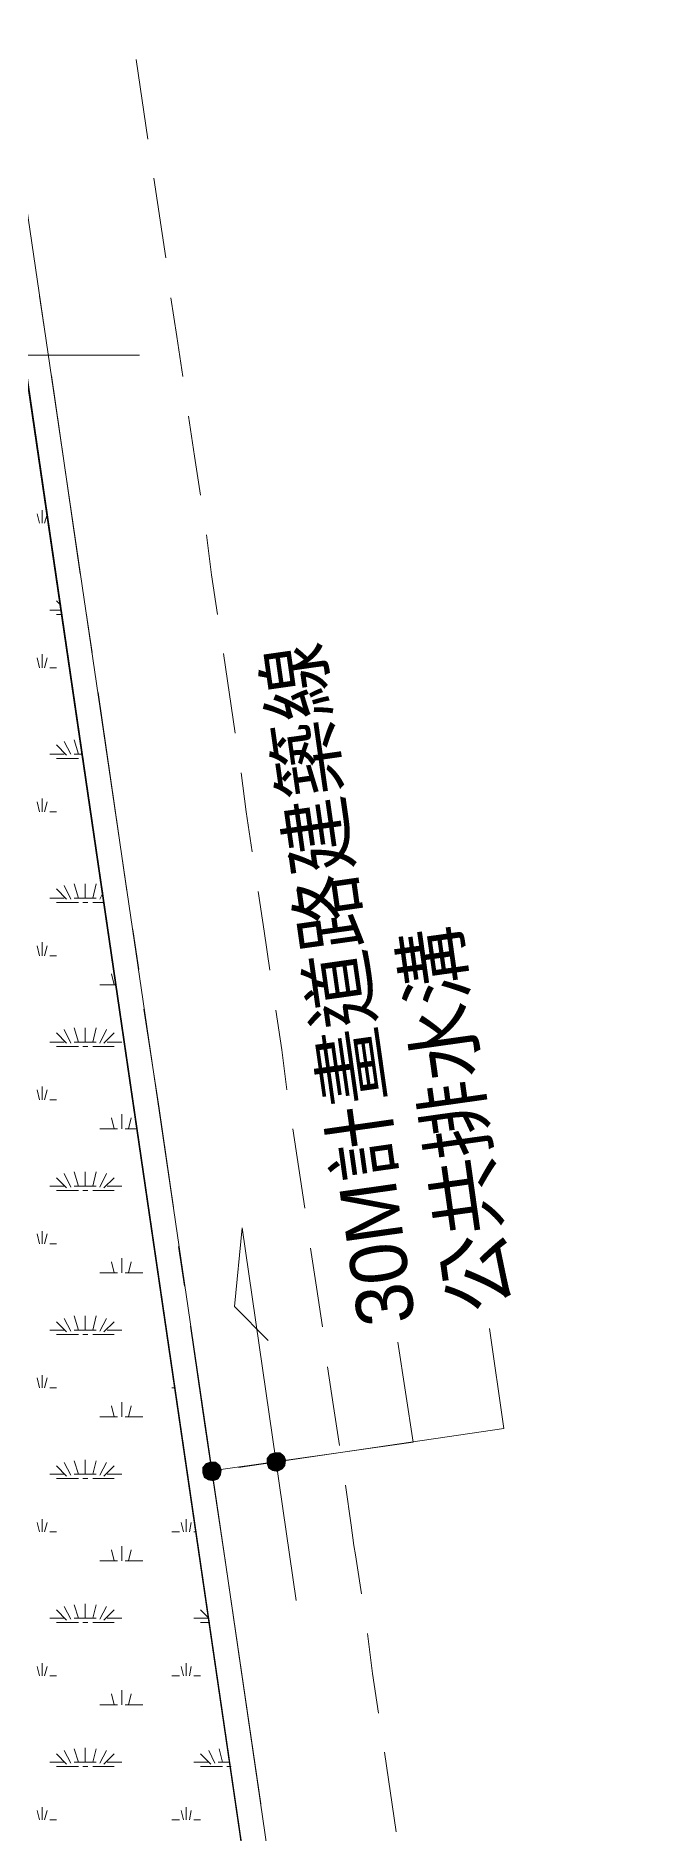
# Model space of a CAD drawing. Header units: millimetres. Extents: x 0 to 31017, y 0 to 21335.
# Drawn here: x 11022 to 11325, y 4430 to 5329 of the extents above; entities that cross this region are included whole.
import ezdxf
from ezdxf import colors
from ezdxf.entities.mleader import LeaderData, LeaderLine
from ezdxf.enums import TextEntityAlignment as Align
from ezdxf.math import Vec2, Vec3

# ---------------------------------------------------------------- set-up
doc = ezdxf.new("R2010")
doc.units = ezdxf.units.MM
for name, color, linetype in [('PDF_單色填滿', 7, 'Continuous'), ('PDF_幾何圖形', 7, 'Continuous'), ('PDF_文字', 7, 'Continuous')]:
    doc.layers.add(name, color=color, linetype=linetype)
doc.styles.add('PDF PMingLiU', font='')
doc.styles.get("Standard").update_dxf_attribs({"font": 'arial.ttf'})
doc.styles.get('PDF PMingLiU').set_extended_font_data('PMingLiU')

# ---------------------------------------------------------------- blocks, each defined once
blk = doc.blocks.new('建築底圖1140116')
at = {"layer": 'PDF_單色填滿', "lineweight": 0}
for points in [[(2216.69, -23912.17), (2219.23, -23911.32), (2219.65, -23915.98)], [(2219.23, -23911.32), (2221.77, -23911.32), (2219.65, -23915.98)], [(2221.77, -23911.32), (2223.88, -23913.01), (2219.65, -23915.98)], [(2247.17, -23909.63), (2248.86, -23907.51), (2251.83, -23911.32)], [(2247.17, -23912.17), (2247.17, -23909.63), (2251.83, -23911.32)], [(2248.02, -23914.71), (2247.17, -23912.17), (2251.83, -23911.32)], [(2250.14, -23915.98), (2248.02, -23914.71), (2251.83, -23911.32)], [(2248.86, -23907.51), (2251.41, -23906.66), (2251.83, -23911.32)], [(2252.68, -23916.4), (2250.14, -23915.98), (2251.83, -23911.32)], [(2251.41, -23906.66), (2253.95, -23906.66), (2251.83, -23911.32)], [(2253.95, -23906.66), (2256.06, -23908.36), (2251.83, -23911.32)], [(2256.06, -23908.36), (2256.91, -23910.47), (2251.83, -23911.32)], [(2256.91, -23910.47), (2256.49, -23913.44), (2251.83, -23911.32)], [(2256.49, -23913.44), (2255.22, -23915.13), (2251.83, -23911.32)], [(2255.22, -23915.13), (2252.68, -23916.4), (2251.83, -23911.32)], [(2214.99, -23914.28), (2216.69, -23912.17), (2219.65, -23915.98)], [(2214.99, -23916.82), (2214.99, -23914.28), (2219.65, -23915.98)], [(2215.84, -23919.37), (2214.99, -23916.82), (2219.65, -23915.98)], [(2217.96, -23920.64), (2215.84, -23919.37), (2219.65, -23915.98)], [(2220.5, -23921.06), (2217.96, -23920.64), (2219.65, -23915.98)], [(2223.88, -23913.01), (2224.73, -23915.55), (2219.65, -23915.98)], [(2224.73, -23915.55), (2224.31, -23918.1), (2219.65, -23915.98)], [(2224.31, -23918.1), (2223.04, -23920.21), (2219.65, -23915.98)], [(2223.04, -23920.21), (2220.5, -23921.06), (2219.65, -23915.98)]]:
    blk.add_solid(points, dxfattribs=at)
at = {"layer": 'PDF_幾何圖形', "lineweight": 0}
for points in [[(1415.19, -25919.52), (2062.99, -25836.11), (2419.5, -25366.56), (1987.63, -22416.29), (1789.9, -22445.5), (1711.57, -21908.2), (1723.42, -21908.2), (1800.06, -22431.53), (1997.79, -22402.74), (2226.85, -23962.98), (2431.77, -25369.52), (2069.34, -25847.54), (1416.88, -25931.8)], [(2187.89, -23250.39), (2181.97, -23210.59)], [(2196.79, -23309.67), (2190.86, -23269.87)], [(2136.66, -23348.62), (2133.7, -23328.72)], [(2205.25, -23368.94), (2202.29, -23349.04), (2199.33, -23329.57)], [(2088.82, -23358.36), (2183.66, -23358.36)], [(2154.02, -23467.59), (2139.63, -23368.52)], [(2214.15, -23428.22), (2211.18, -23408.74), (2208.22, -23388.84)], [(2133.7, -23442.19), (2132.43, -23437.53)], [(2134.97, -23442.19), (2134.97, -23435.84)], [(2136.24, -23442.19), (2137.51, -23437.96)], [(2222.61, -23487.92), (2219.65, -23468.02), (2217.11, -23448.12)], [(2138.78, -23485.8), (2144.71, -23485.8)], [(2144.28, -23483.26), (2142.17, -23481.14)], [(2142.17, -23487.92), (2144.71, -23487.92)], [(2159.95, -23506.97), (2156.99, -23487.07)], [(2133.7, -23514.59), (2132.43, -23509.51)], [(2134.97, -23514.59), (2134.97, -23507.82)], [(2136.24, -23514.59), (2137.51, -23509.51)], [(2138.78, -23514.59), (2142.17, -23514.59)], [(2231.51, -23547.19), (2225.58, -23507.39)], [(2177.31, -23625.95), (2162.91, -23526.87)], [(2149.37, -23557.78), (2145.98, -23551.43)], [(2153.18, -23557.78), (2151.06, -23550.58)], [(2138.78, -23557.78), (2145.98, -23557.78)], [(2147.25, -23558.2), (2142.17, -23553.12)], [(2142.17, -23559.9), (2153.18, -23559.9)], [(2151.06, -23557.78), (2155.29, -23557.78)], [(2155.29, -23559.9), (2155.72, -23560.32)], [(2239.97, -23606.47), (2237.01, -23586.57), (2234.47, -23567.09)], [(2133.7, -23586.57), (2132.43, -23581.49)], [(2134.97, -23586.57), (2134.97, -23579.8)], [(2136.24, -23586.57), (2137.51, -23581.49)], [(2138.78, -23586.57), (2142.17, -23586.57)], [(2149.37, -23630.18), (2145.98, -23623.41)], [(2153.18, -23629.76), (2151.06, -23622.56)], [(2156.56, -23629.76), (2156.56, -23622.56)], [(2160.37, -23629.76), (2162.07, -23622.56)], [(2138.78, -23629.76), (2145.98, -23629.76)], [(2147.25, -23630.18), (2142.17, -23625.1)], [(2142.17, -23631.88), (2153.18, -23631.88)], [(2151.06, -23629.76), (2162.07, -23629.76)], [(2155.29, -23631.88), (2157.83, -23631.88)], [(2160.37, -23631.88), (2165.88, -23631.88)], [(2163.76, -23630.18), (2165.45, -23626.79)], [(2248.86, -23665.75), (2245.9, -23646.27), (2242.94, -23626.37)], [(2183.24, -23665.32), (2180.27, -23645.42)], [(2133.7, -23658.55), (2132.43, -23653.47)], [(2134.97, -23658.55), (2134.97, -23651.77)], [(2136.24, -23658.55), (2137.51, -23653.47)], [(2138.78, -23658.55), (2142.17, -23658.55)], [(2170.96, -23672.95), (2169.69, -23667.44)], [(2163.76, -23672.95), (2171.81, -23672.95)], [(2200.6, -23784.3), (2193.4, -23734.76), (2185.78, -23685.22)], [(2257.33, -23725.45), (2254.79, -23705.55), (2251.83, -23685.65)], [(2149.37, -23702.16), (2145.98, -23695.39)], [(2153.18, -23701.74), (2151.06, -23694.54)], [(2156.56, -23701.74), (2156.56, -23694.54)], [(2160.37, -23701.74), (2162.07, -23694.54)], [(2163.76, -23702.16), (2167.15, -23695.39)], [(2138.78, -23701.74), (2145.98, -23701.74)], [(2147.25, -23702.16), (2142.17, -23697.08)], [(2142.17, -23703.85), (2153.18, -23703.85)], [(2151.06, -23701.74), (2162.07, -23701.74)], [(2155.29, -23703.85), (2157.83, -23703.85)], [(2160.37, -23703.85), (2170.96, -23703.85)], [(2165.88, -23702.16), (2170.96, -23697.08)], [(2167.57, -23701.74), (2174.77, -23701.74)], [(2133.7, -23730.53), (2132.43, -23725.45)], [(2134.97, -23730.53), (2134.97, -23723.75)], [(2136.24, -23730.53), (2137.51, -23725.45)], [(2138.78, -23730.53), (2142.17, -23730.53)], [(2170.96, -23744.92), (2169.69, -23739.42)], [(2174.77, -23744.92), (2174.77, -23737.73)], [(2178.16, -23744.92), (2179.43, -23739.42)], [(2163.76, -23744.92), (2172.65, -23744.92)], [(2176.46, -23744.92), (2182.39, -23744.92)], [(2266.22, -23784.72), (2260.3, -23744.92)], [(2149.37, -23774.14), (2145.98, -23767.36)], [(2153.18, -23773.71), (2151.06, -23766.52)], [(2156.56, -23773.71), (2156.56, -23766.52)], [(2160.37, -23773.71), (2162.07, -23766.52)], [(2163.76, -23774.14), (2167.15, -23767.36)], [(2138.78, -23773.71), (2145.98, -23773.71)], [(2147.25, -23774.56), (2142.17, -23769.48)], [(2142.17, -23775.83), (2153.18, -23775.83)], [(2151.06, -23773.71), (2162.07, -23773.71)], [(2155.29, -23775.83), (2157.83, -23775.83)], [(2160.37, -23775.83), (2170.96, -23775.83)], [(2165.88, -23774.56), (2170.96, -23769.48)], [(2167.57, -23773.71), (2174.77, -23773.71)], [(2261.99, -23980.76), (2234.89, -23794.46), (2231.08, -23833.84), (2248.02, -23850.77)], [(2133.7, -23802.51), (2132.43, -23797.43)], [(2134.97, -23802.51), (2134.97, -23796.16)], [(2136.24, -23802.51), (2137.51, -23797.43)], [(2138.78, -23802.51), (2142.17, -23802.51)], [(2170.96, -23816.9), (2169.69, -23811.4)], [(2174.77, -23816.9), (2174.77, -23809.7)], [(2178.16, -23816.9), (2179.43, -23811.4)], [(2206.1, -23823.68), (2203.14, -23803.78)], [(2275.12, -23844), (2272.15, -23824.1), (2269.19, -23804.62)], [(2163.76, -23816.9), (2172.65, -23816.9)], [(2176.46, -23816.9), (2185.35, -23816.9)], [(2153.18, -23845.69), (2151.06, -23838.5)], [(2156.56, -23845.69), (2156.56, -23838.5)], [(2160.37, -23845.69), (2162.07, -23838.5)], [(2138.78, -23845.69), (2145.98, -23845.69)], [(2147.25, -23846.54), (2142.17, -23841.46)], [(2142.17, -23847.81), (2153.18, -23847.81)], [(2149.37, -23846.12), (2145.98, -23839.77)], [(2151.06, -23845.69), (2162.07, -23845.69)], [(2155.29, -23847.81), (2157.83, -23847.81)], [(2160.37, -23847.81), (2170.96, -23847.81)], [(2163.76, -23846.12), (2167.15, -23839.77)], [(2165.88, -23846.54), (2170.96, -23841.46)], [(2167.57, -23845.69), (2174.77, -23845.69)], [(2244.21, -24082.38), (2226.85, -23962.98), (2216.26, -23893.11), (2209.06, -23843.58)], [(2233.2, -23914.28), (2365.72, -23894.81), (2358.53, -23844.85)], [(2219.65, -23915.98), (2320.42, -23901.58), (2312.8, -23851.62)], [(2283.58, -23903.28), (2280.62, -23883.8), (2277.66, -23863.9)], [(2133.7, -23874.48), (2132.43, -23869.4)], [(2134.97, -23874.48), (2134.97, -23868.13)], [(2136.24, -23874.48), (2137.51, -23869.4)], [(2138.78, -23874.48), (2142.17, -23874.48)], [(2199.75, -23874.48), (2201.44, -23874.48)], [(2170.96, -23888.88), (2169.69, -23883.38)], [(2174.77, -23888.88), (2174.77, -23881.68)], [(2178.16, -23888.88), (2179.43, -23883.38)], [(2163.76, -23888.88), (2172.65, -23888.88)], [(2176.46, -23888.88), (2185.35, -23888.88)], [(2153.18, -23917.67), (2151.06, -23910.9)], [(2156.56, -23917.67), (2156.56, -23910.47)], [(2160.37, -23917.67), (2162.07, -23910.9)], [(2138.78, -23917.67), (2145.98, -23917.67)], [(2147.25, -23918.52), (2142.17, -23913.44)], [(2142.17, -23919.79), (2153.18, -23919.79)], [(2149.37, -23918.1), (2145.98, -23911.74)], [(2151.06, -23917.67), (2162.07, -23917.67)], [(2155.29, -23919.79), (2157.83, -23919.79)], [(2160.37, -23919.79), (2170.96, -23919.79)], [(2163.76, -23918.1), (2167.15, -23911.74)], [(2165.88, -23918.52), (2170.96, -23913.44)], [(2167.57, -23917.67), (2174.77, -23917.67)], [(2294.59, -23977.37), (2291.63, -23957.9), (2290.78, -23953.24), (2289.51, -23943.08), (2286.55, -23923.18)], [(2133.7, -23946.46), (2132.43, -23941.81)], [(2134.97, -23946.46), (2134.97, -23940.11)], [(2136.24, -23946.46), (2137.51, -23941.81)], [(2138.78, -23946.46), (2142.17, -23946.46)], [(2199.75, -23946.46), (2203.56, -23946.46)], [(2205.68, -23946.46), (2204.41, -23941.81)], [(2206.95, -23946.46), (2206.95, -23940.11)], [(2208.64, -23946.46), (2209.49, -23941.81)], [(2210.76, -23946.46), (2212.03, -23946.46)], [(2170.96, -23960.86), (2169.69, -23955.35)], [(2174.77, -23960.86), (2174.77, -23953.66)], [(2178.16, -23960.86), (2179.43, -23955.35)], [(2163.76, -23960.86), (2172.65, -23960.86)], [(2176.46, -23960.86), (2185.35, -23960.86)], [(2153.18, -23989.65), (2151.06, -23982.88)], [(2156.56, -23989.65), (2156.56, -23982.45)], [(2160.37, -23989.65), (2162.07, -23982.88)], [(2138.78, -23989.65), (2145.98, -23989.65)], [(2147.25, -23990.5), (2142.17, -23985.42)], [(2142.17, -23991.77), (2153.18, -23991.77)], [(2149.37, -23990.07), (2145.98, -23983.72)], [(2151.06, -23989.65), (2162.07, -23989.65)], [(2155.29, -23991.77), (2157.83, -23991.77)], [(2160.37, -23991.77), (2170.96, -23991.77)], [(2163.76, -23990.07), (2167.15, -23983.72)], [(2165.88, -23990.5), (2170.96, -23985.42)], [(2167.57, -23989.65), (2174.77, -23989.65)], [(2210.76, -23989.65), (2217.96, -23989.65)], [(2218.38, -23989.65), (2214.15, -23985.42)], [(2214.15, -23991.77), (2218.8, -23991.77)], [(2303.06, -24037.07), (2300.1, -24017.17), (2297.56, -23997.27)], [(2133.7, -24018.44), (2132.43, -24013.78)], [(2134.97, -24018.44), (2134.97, -24012.09)], [(2136.24, -24018.44), (2137.51, -24013.78)], [(2138.78, -24018.44), (2142.17, -24018.44)], [(2199.75, -24018.44), (2203.56, -24018.44)], [(2205.68, -24018.44), (2204.41, -24013.78)], [(2206.95, -24018.44), (2206.95, -24012.09)], [(2208.64, -24018.44), (2209.49, -24013.78)], [(2210.76, -24018.44), (2214.15, -24018.44)], [(2170.96, -24032.84), (2169.69, -24027.33)], [(2174.77, -24032.84), (2174.77, -24025.64)], [(2178.16, -24032.84), (2179.43, -24027.33)], [(2163.76, -24032.84), (2172.65, -24032.84)], [(2176.46, -24032.84), (2185.35, -24032.84)], [(2153.18, -24061.63), (2151.06, -24054.85)], [(2156.56, -24061.63), (2156.56, -24054.43)], [(2160.37, -24061.63), (2162.07, -24054.85)], [(2225.15, -24061.63), (2223.46, -24054.85)], [(2138.78, -24061.63), (2145.98, -24061.63)], [(2147.25, -24062.48), (2142.17, -24057.39)], [(2142.17, -24063.75), (2153.18, -24063.75)], [(2149.37, -24062.05), (2145.98, -24055.7)], [(2151.06, -24061.63), (2162.07, -24061.63)], [(2155.29, -24063.75), (2157.83, -24063.75)], [(2160.37, -24063.75), (2170.96, -24063.75)], [(2163.76, -24062.05), (2167.15, -24055.7)], [(2165.88, -24062.48), (2170.96, -24057.39)], [(2167.57, -24061.63), (2174.77, -24061.63)], [(2210.76, -24061.63), (2217.96, -24061.63)], [(2219.23, -24062.48), (2214.15, -24057.39)], [(2214.15, -24063.75), (2225.15, -24063.75)], [(2221.34, -24062.05), (2218.38, -24055.7)], [(2223.04, -24061.63), (2228.96, -24061.63)], [(2227.27, -24063.75), (2229.39, -24063.75)], [(2228.54, -24061.63), (2228.54, -24059.51)], [(2311.95, -24096.35), (2306.02, -24056.55)], [(2133.7, -24090.42), (2132.43, -24085.76)], [(2134.97, -24090.42), (2134.97, -24084.07)], [(2136.24, -24090.42), (2137.51, -24085.76)], [(2138.78, -24090.42), (2142.17, -24090.42)], [(2199.75, -24090.42), (2203.56, -24090.42)], [(2205.68, -24090.42), (2204.41, -24085.76)], [(2206.95, -24090.42), (2206.95, -24084.07)], [(2208.64, -24090.42), (2209.49, -24085.76)], [(2210.76, -24090.42), (2214.15, -24090.42)]]:
    blk.add_lwpolyline(points, dxfattribs=at)
at = {"layer": 'PDF_幾何圖形', "lineweight": 13}
for points in [[(2136.66, -23348.62), (2133.7, -23328.72)], [(2154.02, -23467.59), (2139.63, -23368.52)], [(2159.95, -23506.97), (2156.99, -23487.07)], [(2177.31, -23625.95), (2162.91, -23526.87)], [(2183.24, -23665.32), (2180.27, -23645.42)], [(2200.6, -23784.3), (2193.4, -23734.76), (2185.78, -23685.22)], [(2206.1, -23823.68), (2203.14, -23803.78)], [(2244.21, -24082.38), (2226.85, -23962.98), (2216.26, -23893.11), (2209.06, -23843.58)]]:
    blk.add_lwpolyline(points, dxfattribs=at)
at = {"layer": 'PDF_幾何圖形', "lineweight": 0}
blk.add_lwpolyline([(2126.08, -23358.36), (2088.82, -23358.36), (2088.82, -25158.67), (2389.01, -25158.67)], close=True, dxfattribs=at)
at = {"layer": 'PDF_文字', "char_height": 28.447, "attachment_point": 4, "style": 'PDF PMingLiU'}
for s, insert, rotation in [('30M計畫道路建築線', (2309.05, -23842.82), 98.0583), ('公共排水溝', (2356.47, -23836.05), 98.00073)]:
    blk.add_mtext(s, dxfattribs=dict(at, insert=insert, rotation=rotation))
blk = doc.blocks.new('_DetailCallout')
at = {"color": 0, "linetype": 'ByBlock', "lineweight": -2, "transparency": 16777216}
blk.add_line((8, 0), (-8, 0), dxfattribs=at)
blk.add_circle((0, 0), 8, dxfattribs=at)
at = {"color": 0, "transparency": 16777216}
for tag, p in [('視圖號碼', (0, 1)), ('圖紙號碼', (0, -6))]:
    blk.add_attdef(tag, text='', height=3, dxfattribs=at).set_placement(p, align=Align.CENTER)

msp = doc.modelspace()

# ---------------------------------------------------------------- block references
at = {"color": 2}
msp.add_blockref('建築底圖1140116', (8890.21, 28527.44), dxfattribs=at)

# ---------------------------------------------------------------- leaders
at = {"color": 175, "true_color": 0x4554a5}
ml = msp.add_multileader_block('Standard', dxfattribs=at)
ml.set_content('_DetailCallout', color=(69, 84, 165), scale=15)
ml.set_attribute('視圖號碼', '冷藏庫', width=0)
ml.set_attribute('圖紙號碼', 'A機', width=0)
ml.set_leader_properties()
ml.build(insert=Vec2(0, 0))
ml.multileader.update_dxf_attribs({"leader_type": 0})
ctx = ml.context
ctx.base_point, ctx.plane_origin = Vec3(13190.86, 19361.87), Vec3(13310.86, 19361.87)
notes = []
notes.append((ctx, [(0, (0, 0, 0), (0, 0), (1, 0), 1, [])]))
ctx.block.insert = Vec3(13310.86, 19361.87)
at = {"color": 251, "true_color": 0x636466}
ml = msp.add_multileader_block('Standard', dxfattribs=at)
ml.set_content('_DetailCallout', color=(99, 100, 102), scale=15)
ml.set_attribute('視圖號碼', '急速庫', width=0)
ml.set_attribute('圖紙號碼', 'B', width=0)
ml.set_leader_properties()
ml.build(insert=Vec2(0, 0))
ml.multileader.update_dxf_attribs({"leader_type": 0})
ctx = ml.context
ctx.base_point, ctx.plane_origin = Vec3(11503.79, 17825.66), Vec3(11623.79, 17825.66)
notes.append((ctx, [(0, (0, 0, 0), (0, 0), (1, 0), 1, [])]))
ctx.block.insert = Vec3(11623.79, 17825.66)
ml = msp.add_multileader_block('Standard', dxfattribs=at)
ml.set_content('_DetailCallout', color=(99, 100, 102), scale=15)
ml.set_attribute('視圖號碼', '急速庫', width=0)
ml.set_attribute('圖紙號碼', 'A-2', width=0)
ml.set_leader_properties()
ml.build(insert=Vec2(0, 0))
ml.multileader.update_dxf_attribs({"leader_type": 0})
ctx = ml.context
ctx.base_point, ctx.plane_origin = Vec3(11835.98, 17825.66), Vec3(11955.98, 17825.66)
notes.append((ctx, [(0, (0, 0, 0), (0, 0), (1, 0), 1, [])]))
ctx.block.insert = Vec3(11955.98, 17825.66)
ml = msp.add_multileader_block('Standard', dxfattribs=at)
ml.set_content('_DetailCallout', color=(99, 100, 102), scale=15)
ml.set_attribute('視圖號碼', '急速庫', width=0)
ml.set_attribute('圖紙號碼', 'A-1', width=0)
ml.set_leader_properties()
ml.build(insert=Vec2(0, 0))
ml.multileader.update_dxf_attribs({"leader_type": 0})
ctx = ml.context
ctx.base_point, ctx.plane_origin = Vec3(12173.04, 17825.66), Vec3(12293.04, 17825.66)
notes.append((ctx, [(0, (0, 0, 0), (0, 0), (1, 0), 1, [])]))
ctx.block.insert = Vec3(12293.04, 17825.66)
at = {"color": 175, "true_color": 0x4554a5}
ml = msp.add_multileader_block('Standard', dxfattribs=at)
ml.set_content('_DetailCallout', color=(69, 84, 165), scale=15)
ml.set_attribute('視圖號碼', '急速庫', width=0)
ml.set_attribute('圖紙號碼', 'B機', width=0)
ml.set_leader_properties()
ml.build(insert=Vec2(0, 0))
ml.multileader.update_dxf_attribs({"leader_type": 0})
ctx = ml.context
ctx.base_point, ctx.plane_origin = Vec3(10848.71, 17628.06), Vec3(10968.71, 17628.06)
notes.append((ctx, [(0, (0, 0, 0), (0, 0), (1, 0), 1, [])]))
ctx.block.insert = Vec3(10968.71, 17628.06)
ml = msp.add_multileader_block('Standard', dxfattribs=at)
ml.set_content('_DetailCallout', color=(69, 84, 165), scale=15)
ml.set_attribute('視圖號碼', '急速庫', width=0)
ml.set_attribute('圖紙號碼', 'A機', width=0)
ml.set_leader_properties()
ml.build(insert=Vec2(0, 0))
ml.multileader.update_dxf_attribs({"leader_type": 0})
ctx = ml.context
ctx.base_point, ctx.plane_origin = Vec3(10848.71, 17335.06), Vec3(10968.71, 17335.06)
notes.append((ctx, [(0, (0, 0, 0), (0, 0), (1, 0), 1, [])]))
ctx.block.insert = Vec3(10968.71, 17335.06)
at = {"color": 251, "true_color": 0x636466}
ml = msp.add_multileader_block('Standard', dxfattribs=at)
ml.set_content('_DetailCallout', color=(99, 100, 102), scale=15)
ml.set_attribute('視圖號碼', '半成品', width=0)
ml.set_attribute('圖紙號碼', 'B', width=0)
ml.set_leader_properties()
ml.build(insert=Vec2(0, 0))
ml.multileader.update_dxf_attribs({"leader_type": 0})
ctx = ml.context
ctx.base_point, ctx.plane_origin = Vec3(11496.44, 16648.92), Vec3(11616.44, 16648.92)
notes.append((ctx, [(0, (0, 0, 0), (0, 0), (1, 0), 1, [])]))
ctx.block.insert = Vec3(11616.44, 16648.92)
ml = msp.add_multileader_block('Standard', dxfattribs=at)
ml.set_content('_DetailCallout', color=(99, 100, 102), scale=15)
ml.set_attribute('視圖號碼', '半成品', width=0)
ml.set_attribute('圖紙號碼', 'A-2', width=0)
ml.set_leader_properties()
ml.build(insert=Vec2(0, 0))
ml.multileader.update_dxf_attribs({"leader_type": 0})
ctx = ml.context
ctx.base_point, ctx.plane_origin = Vec3(11828.64, 16648.92), Vec3(11948.64, 16648.92)
notes.append((ctx, [(0, (0, 0, 0), (0, 0), (1, 0), 1, [])]))
ctx.block.insert = Vec3(11948.64, 16648.92)
ml = msp.add_multileader_block('Standard', dxfattribs=at)
ml.set_content('_DetailCallout', color=(99, 100, 102), scale=15)
ml.set_attribute('視圖號碼', '半成品', width=0)
ml.set_attribute('圖紙號碼', 'A-1', width=0)
ml.set_leader_properties()
ml.build(insert=Vec2(0, 0))
ml.multileader.update_dxf_attribs({"leader_type": 0})
ctx = ml.context
ctx.base_point, ctx.plane_origin = Vec3(12165.69, 16648.92), Vec3(12285.69, 16648.92)
notes.append((ctx, [(0, (0, 0, 0), (0, 0), (1, 0), 1, [])]))
ctx.block.insert = Vec3(12285.69, 16648.92)
ml = msp.add_multileader_block('Standard', dxfattribs=at)
ml.set_content('_DetailCallout', color=(99, 100, 102), scale=15)
ml.set_attribute('視圖號碼', '急速庫', width=0)
ml.set_attribute('圖紙號碼', 'A機', width=0)
ml.set_leader_properties()
ml.build(insert=Vec2(0, 0))
ml.multileader.update_dxf_attribs({"leader_type": 0})
ctx = ml.context
ctx.base_point, ctx.plane_origin = Vec3(10926.37, 16519.78), Vec3(11046.37, 16519.78)
notes.append((ctx, [(0, (0, 0, 0), (0, 0), (1, 0), 1, [])]))
ctx.block.insert = Vec3(11046.37, 16519.78)
ml = msp.add_multileader_block('Standard', dxfattribs=at)
ml.set_content('_DetailCallout', color=(99, 100, 102), scale=15)
ml.set_attribute('視圖號碼', '急速庫', width=0)
ml.set_attribute('圖紙號碼', 'B機', width=0)
ml.set_leader_properties()
ml.build(insert=Vec2(0, 0))
ml.multileader.update_dxf_attribs({"leader_type": 0})
ctx = ml.context
ctx.base_point, ctx.plane_origin = Vec3(10996.37, 16154.25), Vec3(11116.37, 16154.25)
notes.append((ctx, [(0, (0, 0, 0), (0, 0), (1, 0), 1, [])]))
ctx.block.insert = Vec3(11116.37, 16154.25)
at = {"color": 54}
ml = msp.add_multileader_block('Standard', dxfattribs=at)
ml.set_content('_DetailCallout', color=54, scale=15)
ml.set_attribute('視圖號碼', '冷藏庫', width=0)
ml.set_attribute('圖紙號碼', 'A機', width=0)
ml.set_leader_properties()
ml.build(insert=Vec2(0, 0))
ml.multileader.update_dxf_attribs({"leader_type": 0})
ctx = ml.context
ctx.base_point, ctx.plane_origin = Vec3(29838.44, 5795.86), Vec3(29958.44, 5795.86)
notes.append((ctx, [(0, (0, 0, 0), (0, 0), (1, 0), 1, [])]))
ctx.block.insert = Vec3(29958.44, 5795.86)
at = {"color": 230}
ml = msp.add_multileader_block('Standard', dxfattribs=at)
ml.set_content('_DetailCallout', color=230, scale=15)
ml.set_attribute('視圖號碼', '冷藏庫', width=0)
ml.set_attribute('圖紙號碼', 'A機', width=0)
ml.set_leader_properties()
ml.build(insert=Vec2(0, 0))
ml.multileader.update_dxf_attribs({"leader_type": 0})
ctx = ml.context
ctx.base_point, ctx.plane_origin = Vec3(29234.45, 5540.76), Vec3(29354.45, 5540.76)
notes.append((ctx, [(0, (0, 0, 0), (0, 0), (1, 0), 1, [])]))
ctx.block.insert = Vec3(29354.45, 5540.76)
at = {"color": 30}
ml = msp.add_multileader_block('Standard', dxfattribs=at)
ml.set_content('_DetailCallout', color=30, scale=15)
ml.set_attribute('視圖號碼', '冷藏庫', width=0)
ml.set_attribute('圖紙號碼', 'A', width=0)
ml.set_leader_properties()
ml.build(insert=Vec2(0, 0))
ml.multileader.update_dxf_attribs({"leader_type": 0})
ctx = ml.context
ctx.base_point, ctx.plane_origin = Vec3(29710.71, 5353.36), Vec3(29830.71, 5353.36)
notes.append((ctx, [(0, (0, 0, 0), (0, 0), (1, 0), 1, [])]))
ctx.block.insert = Vec3(29830.71, 5353.36)
for ctx, leaders in notes:
    for number, flags, end, landing, length, lines in leaders:
        leader = LeaderData()
        leader.index, (leader.has_last_leader_line, leader.has_dogleg_vector, leader.attachment_direction) = number, flags
        leader.last_leader_point, leader.dogleg_vector, leader.dogleg_length = Vec3(end), Vec3(landing), length
        for number, points, colour, breaks in lines:
            line = LeaderLine()
            line.index, line.vertices, line.color, line.breaks = number, Vec3.list(points), colors.encode_raw_color(colour), breaks
            leader.lines.append(line)
        ctx.leaders.append(leader)

doc.saveas('drawing.dxf')
